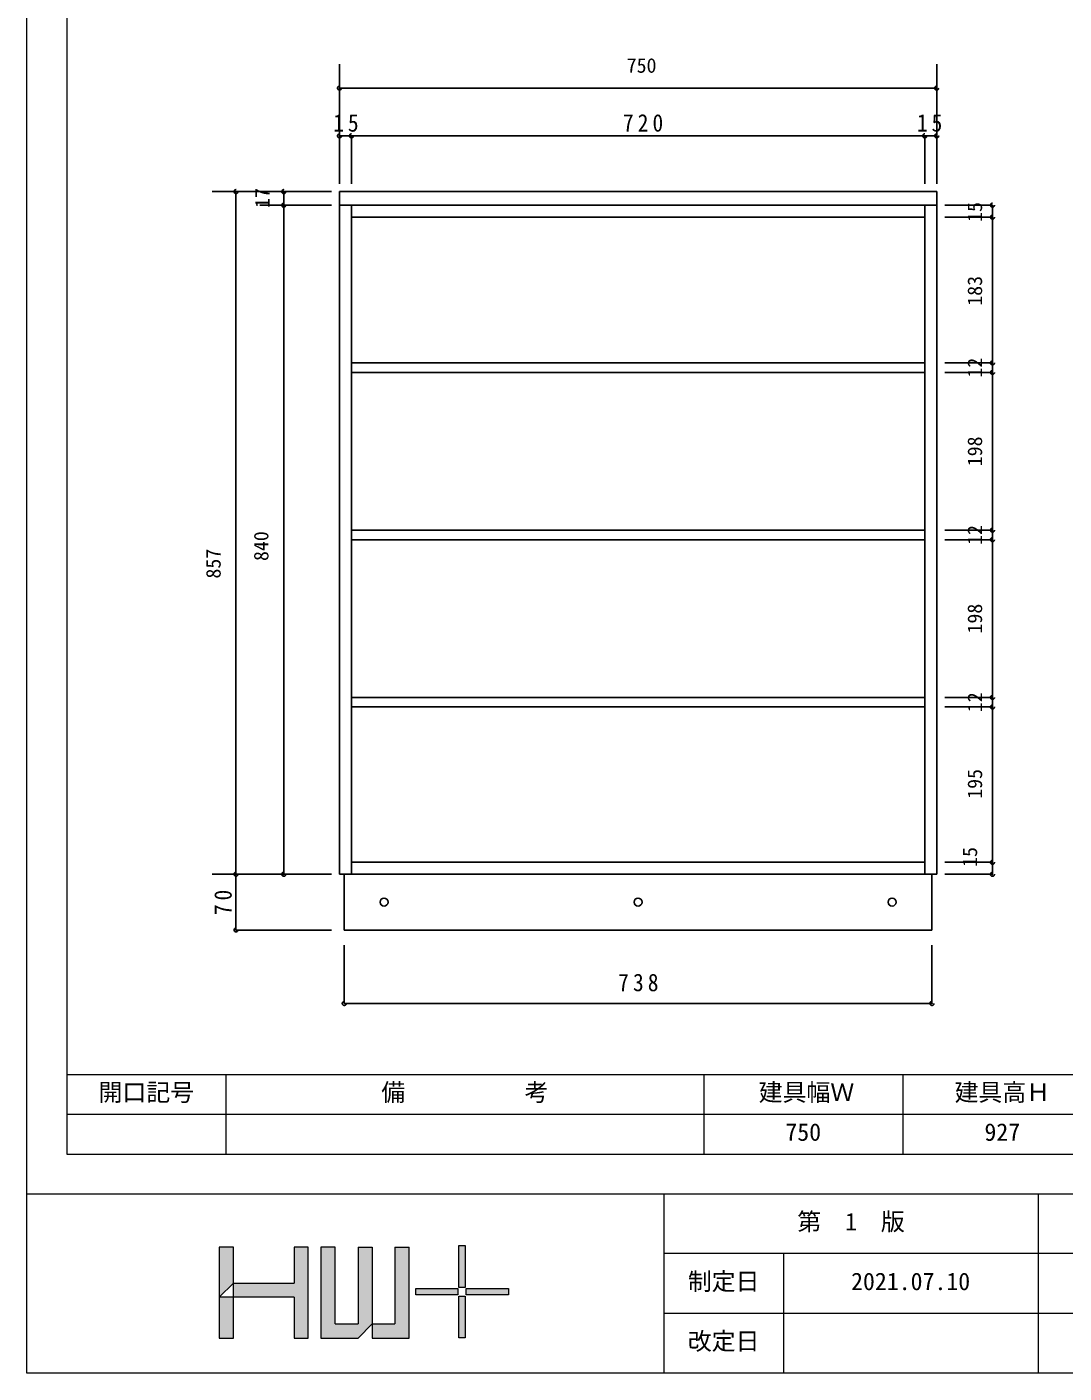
# Model space of a CAD drawing. Units: millimetres at full size, sheet at 1:10. Extents: x -2088 to 1862, y -1004 to 1778.
# Drawn here: x -2088 to -785, y -1004 to 686 of the extents above; entities that cross this region are included whole.
import ezdxf
from ezdxf.enums import TextEntityAlignment as Align

# ---------------------------------------------------------------- set-up
doc = ezdxf.new("R2010")
doc.units = ezdxf.units.MM
doc.header["$LTSCALE"] = 10
doc.header["$PDMODE"] = 32
doc.header["$PDSIZE"] = 5
doc.linetypes.add('DASHED1', pattern=[1.8, 1.2, -0.6])
doc.layers.add('0-0_0', color=7, linetype='Continuous', lineweight=18)
doc.layers.add('2-0_NOTE$003', color=7, linetype='DASHED1')
doc.styles.add('ＭＳ ゴシック', font='')
doc.styles.get('ＭＳ ゴシック').set_extended_font_data('MS Gothic')

msp = doc.modelspace()

# ---------------------------------------------------------------- linework, layer by layer
at = {"layer": '0-0_0'}
for p, q in [((-2037.91, 1728.29), (-2037.91, -729.21)), ((-2037.91, -629.21), (262.09, -629.21)), ((-1837.91, -629.21), (-1837.91, -729.21)), ((-1237.91, -629.21), (-1237.91, -729.21)), ((-987.91, -629.21), (-987.91, -729.21)), ((-2037.91, -679.21), (262.09, -679.21)), ((-2037.91, -729.21), (262.09, -729.21)), ((-2087.91, -779.21), (1862.09, -779.21)), ((-1287.91, -779.21), (-1287.91, -1004.21)), ((-817.91, -779.21), (-817.91, -1004.21)), ((-1846.42, -845.96), (-1846.42, -960.23)), ((-1828.61, -845.96), (-1846.42, -845.96)), ((-1734.55, -845.96), (-1752.36, -845.96)), ((-1752.36, -845.96), (-1752.36, -891.22)), ((-1700.93, -845.96), (-1718.73, -845.96)), ((-1718.73, -845.96), (-1718.73, -960.23)), ((-1700.89, -942.1), (-1700.89, -845.96)), ((-1672.06, -845.98), (-1654.28, -845.98)), ((-1672.03, -845.96), (-1672.03, -942.57)), ((-1654.28, -845.98), (-1654.28, -960.23)), ((-1625.93, -845.98), (-1607.96, -845.98)), ((-1625.87, -845.98), (-1625.87, -942.49)), ((-1607.96, -960.23), (-1607.96, -845.98)), ((1862.09, -854.21), (-1287.91, -854.21)), ((-1137.91, -854.21), (-1137.91, -1004.21)), ((-1846.42, -909.06), (-1828.58, -891.22)), ((-1828.58, -891.22), (-1752.36, -891.22)), ((-1752.36, -909.06), (-1846.42, -909.06)), ((-1718.73, -909.1), (-1718.73, -910.1)), ((-1700.89, -942.57), (-1700.89, -908.53)), ((-47.91, -929.21), (-1287.91, -929.21)), ((-1700.89, -942.57), (-1672.03, -942.57)), ((-1672.03, -960.23), (-1654.29, -942.49)), ((-1654.28, -942.49), (-1625.87, -942.49)), ((-1718.73, -960.23), (-1672.03, -960.23)), ((-1654.28, -960.23), (-1607.96, -960.23)), ((1862.09, -1004.21), (-2087.91, -1004.21))]:
    msp.add_line(p, q, dxfattribs=at)
for points in [[(-2087.91, -1004.21), (-2087.91, 1778.29), (1862.09, 1778.29)], [(-1846.42, -960.23), (-1828.58, -960.23), (-1828.58, -908.53), (-1828.58, -845.96)], [(-1752.36, -960.23), (-1734.52, -960.23), (-1734.52, -908.53), (-1734.52, -845.96)], [(-1752.36, -909.1), (-1752.36, -910.1), (-1752.36, -960.23)]]:
    msp.add_lwpolyline(points, dxfattribs=at)
for points in [[(-1545.38, -844.23), (-1537.48, -844.23), (-1537.48, -896.59), (-1545.38, -896.59)], [(-1599.6, -897.98), (-1546.7, -897.98), (-1546.7, -906.06), (-1599.6, -906.06)], [(-1545.38, -907.67), (-1537.48, -907.67), (-1537.48, -960.03), (-1545.38, -960.03)], [(-1536.16, -897.98), (-1483.26, -897.98), (-1483.26, -906.06), (-1536.16, -906.06)]]:
    msp.add_lwpolyline(points, close=True, dxfattribs=at)
at = {"layer": '0-0_0', "color": 134}
for points in [[(-1545.38, -844.23), (-1537.48, -844.23), (-1545.38, -896.59), (-1537.48, -896.59)], [(-1846.42, -845.96), (-1828.58, -845.96), (-1846.42, -909.06), (-1828.58, -891.22)], [(-1752.36, -960.23), (-1734.52, -960.23), (-1734.55, -845.96)], [(-1752.36, -960.23), (-1734.55, -845.96), (-1752.36, -845.96)], [(-1700.93, -845.96), (-1718.73, -845.96), (-1718.73, -960.23)], [(-1718.73, -960.23), (-1700.89, -942.1), (-1700.93, -845.96)], [(-1654.29, -942.49), (-1654.28, -845.98), (-1672.03, -845.98)], [(-1654.29, -942.49), (-1672.03, -845.98), (-1672.03, -942.57)], [(-1607.96, -960.23), (-1607.96, -845.98), (-1625.87, -845.98)], [(-1607.96, -960.23), (-1625.87, -845.98), (-1625.87, -942.49)], [(-1828.58, -891.22), (-1752.36, -909.1), (-1828.58, -909.06)], [(-1752.36, -891.22), (-1828.58, -891.22), (-1752.54, -909.06)], [(-1752.36, -891.22), (-1752.54, -909.06), (-1752.36, -960.23)], [(-1846.42, -909.06), (-1846.42, -960.23), (-1828.58, -909.06), (-1828.58, -960.23)], [(-1546.7, -897.98), (-1599.6, -897.98), (-1546.7, -906.06), (-1599.6, -906.06)], [(-1545.38, -907.67), (-1537.48, -907.67), (-1545.38, -960.03), (-1537.48, -960.03)], [(-1536.16, -897.98), (-1483.26, -897.98), (-1536.16, -906.06), (-1483.26, -906.06)], [(-1718.73, -960.23), (-1672.03, -942.57), (-1700.89, -942.1)], [(-1718.73, -960.23), (-1672.03, -960.23), (-1654.29, -942.49)], [(-1718.73, -960.23), (-1654.29, -942.49), (-1672.03, -942.57)], [(-1654.28, -942.49), (-1654.28, -960.23), (-1607.96, -960.23)], [(-1607.96, -960.23), (-1625.87, -942.49), (-1654.28, -942.49)]]:
    msp.add_solid(points, dxfattribs=at)
at = {"layer": '0-0_0'}
for points in [[(-1545.38, -896.59), (-1537.48, -896.59), (-1545.38, -844.23), (-1537.48, -844.23)], [(-1846.42, -845.96), (-1828.61, -845.96), (-1846.42, -909.06), (-1828.58, -891.22)], [(-1752.36, -960.23), (-1734.52, -960.23), (-1734.52, -845.96)], [(-1752.36, -960.23), (-1734.52, -845.96), (-1752.36, -891.22)], [(-1752.36, -845.96), (-1752.36, -891.22), (-1734.55, -845.96)], [(-1700.93, -845.96), (-1718.73, -845.96), (-1718.73, -960.23)], [(-1718.73, -960.23), (-1700.89, -942.1), (-1700.93, -845.96)], [(-1654.29, -942.49), (-1654.28, -845.98), (-1672.03, -845.98)], [(-1654.29, -942.49), (-1672.03, -845.98), (-1672.03, -942.57)], [(-1607.96, -960.23), (-1607.96, -845.98), (-1625.93, -845.98)], [(-1607.96, -960.23), (-1625.93, -845.98), (-1625.87, -942.49)], [(-1828.58, -891.22), (-1828.58, -908.53), (-1752.54, -909.06)], [(-1752.36, -891.22), (-1828.58, -891.22), (-1752.54, -909.06)], [(-1752.36, -891.22), (-1752.54, -909.06), (-1752.36, -960.23)], [(-1846.42, -960.23), (-1846.42, -909.06), (-1828.58, -960.23), (-1828.58, -908.53)], [(-1599.6, -897.98), (-1599.6, -906.06), (-1546.7, -897.98), (-1546.7, -906.06)], [(-1545.38, -907.67), (-1545.38, -960.03), (-1537.48, -907.67), (-1537.48, -960.03)], [(-1536.16, -897.98), (-1536.16, -906.06), (-1483.26, -897.98), (-1483.26, -906.06)], [(-1718.73, -960.23), (-1672.03, -942.57), (-1700.89, -942.1)], [(-1718.73, -960.23), (-1672.03, -960.23), (-1654.29, -942.49)], [(-1718.73, -960.23), (-1654.29, -942.49), (-1672.03, -942.57)], [(-1654.29, -942.49), (-1654.28, -960.23), (-1607.96, -960.23)], [(-1607.96, -960.23), (-1625.87, -942.49), (-1654.29, -942.49)]]:
    msp.add_solid(points, dxfattribs=at)
at = {"layer": '2-0_NOTE$003', "color": 4, "linetype": 'Continuous'}
for p, q in [((-1695.35, 639.06), (-1695.35, 489.06)), ((-945.35, 639.06), (-945.35, 489.06)), ((-1695.35, 609.06), (-945.35, 609.06)), ((-1695.35, 549.06), (-1695.35, 489.06)), ((-1695.35, 549.06), (-1680.35, 549.06)), ((-1680.35, 549.06), (-1680.35, 489.06)), ((-1680.35, 549.06), (-960.35, 549.06)), ((-960.35, 549.06), (-960.35, 489.06)), ((-960.35, 549.06), (-945.35, 549.06)), ((-945.35, 549.06), (-945.35, 489.06)), ((-1855.35, 479.06), (-1705.35, 479.06)), ((-1825.35, -377.94), (-1825.35, 479.06)), ((-1765.35, 462.06), (-1765.35, 479.06)), ((-1795.35, 462.06), (-1705.35, 462.06)), ((-1765.35, 460.06), (-1765.35, 462.06)), ((-1765.35, -377.94), (-1765.35, 460.06)), ((-875.35, 462.06), (-935.35, 462.06)), ((-875.35, 252.06), (-875.35, 462.06)), ((-875.35, 447.06), (-935.35, 447.06)), ((-875.35, 264.06), (-935.35, 264.06)), ((-875.35, 252.06), (-935.35, 252.06)), ((-875.35, 54.06), (-875.35, 252.06)), ((-875.35, 54.06), (-935.35, 54.06)), ((-875.35, 42.06), (-875.35, 54.06)), ((-875.35, 42.06), (-935.35, 42.06)), ((-875.35, -155.94), (-875.35, 42.06)), ((-875.35, -155.94), (-935.35, -155.94)), ((-875.35, -167.94), (-935.35, -167.94)), ((-875.35, -167.94), (-875.35, -155.94)), ((-875.35, -362.94), (-875.35, -167.94)), ((-875.35, -362.94), (-935.35, -362.94)), ((-875.35, -377.94), (-875.35, -362.94)), ((-1855.35, -377.94), (-1705.35, -377.94)), ((-1825.35, -377.94), (-1825.35, -447.94)), ((-1825.35, -377.94), (-1705.35, -377.94)), ((-875.35, -377.94), (-935.35, -377.94)), ((-1825.35, -447.94), (-1705.35, -447.94)), ((-1689.35, -540.13), (-1689.35, -467.11)), ((-951.35, -540.13), (-951.35, -467.11)), ((-1689.35, -540.13), (-951.35, -540.13))]:
    msp.add_line(p, q, dxfattribs=at)
at = {"layer": '2-0_NOTE$003', "linetype": 'Continuous'}
for p, q in [((-1695.35, 479.06), (-1695.35, 462.06)), ((-1695.35, 479.06), (-945.35, 479.06)), ((-945.35, 479.06), (-945.35, 462.06)), ((-1695.35, 462.06), (-1695.35, -377.94)), ((-1695.35, 462.06), (-945.35, 462.06)), ((-1680.35, -377.94), (-1680.35, 462.06)), ((-960.35, -377.94), (-960.35, 462.06)), ((-945.35, 462.06), (-945.35, -377.94)), ((-945.35, 462.06), (-945.35, -377.94)), ((-1680.35, 447.06), (-960.35, 447.06)), ((-1680.35, 264.06), (-960.35, 264.06)), ((-1680.35, 252.06), (-960.35, 252.06)), ((-1680.35, 54.06), (-960.35, 54.06)), ((-1680.35, 42.06), (-960.35, 42.06)), ((-1680.35, -155.94), (-960.35, -155.94)), ((-1680.35, -167.94), (-960.35, -167.94)), ((-1680.35, -362.94), (-960.35, -362.94)), ((-1695.35, -377.94), (-945.35, -377.94)), ((-1689.35, -377.94), (-1689.35, -447.94)), ((-951.35, -377.94), (-951.35, -447.94)), ((-1689.35, -447.94), (-951.35, -447.94))]:
    msp.add_line(p, q, dxfattribs=at)
for centre in [(-1639.35, -412.94), (-1320.35, -412.94), (-1001.35, -412.94)]:
    msp.add_circle(centre, 5, dxfattribs=at)
at = {"layer": '2-0_NOTE$003', "color": 4}
for p in [(-1695.35, 609.06), (-945.35, 609.06), (-1695.35, 549.06), (-1680.35, 549.06), (-960.35, 549.06), (-945.35, 549.06), (-1825.35, 479.06), (-1765.35, 479.06), (-1765.35, 462.06), (-875.35, 462.06), (-875.35, 447.06), (-875.35, 264.06), (-875.35, 252.06), (-875.35, 54.06), (-875.35, 42.06), (-875.35, -155.94), (-875.35, -167.94), (-875.35, -362.94), (-1825.35, -377.94), (-1765.35, -377.94), (-875.35, -377.94), (-1825.35, -447.94), (-1689.35, -540.13), (-951.35, -540.13)]:
    msp.add_point(p, dxfattribs=at)

# ---------------------------------------------------------------- texts
at = {"layer": '0-0_0', "style": 'ＭＳ ゴシック'}
for s, p in [('開口記号', (-1997.91, -669.21)), ('備\u3000\u3000\u3000\u3000\u3000考', (-1642.91, -669.21)), ('建具幅Ｗ', (-1168.88, -669.21)), ('建具高Ｈ', (-922.91, -669.21)), ('750', (-1135.41, -719.21)), ('927', (-885.41, -719.21)), ('第\u30001\u3000版', (-1120.41, -831.71)), ('制定日', (-1257.91, -906.71)), ('2021.07.10', (-1052.91, -906.71)), ('改定日', (-1257.91, -981.71))]:
    msp.add_text(s, height=21.99, dxfattribs=at).set_placement(p, align=Align.BOTTOM_LEFT)
at = {"layer": '2-0_NOTE$003', "style": 'ＭＳ ゴシック'}
msp.add_text('750', height=18.33, dxfattribs=at).set_placement((-1334.68, 622.81), align=Align.BOTTOM_LEFT)
for s, p in [('17', (-1777.66, 458.68)), ('15', (-882.85, 441.06)), ('183', (-882.85, 335.81)), ('12', (-882.85, 245.56)), ('198', (-882.85, 134.31)), ('840', (-1779.1, 15.31)), ('12', (-882.85, 35.56)), ('857', (-1839.1, -6.69)), ('198', (-882.85, -75.69)), ('12', (-882.85, -174.44)), ('195', (-882.85, -283.19)), ('15', (-889.1, -368.71))]:
    msp.add_text(s, height=18.33, rotation=90, dxfattribs=at).set_placement(p, align=Align.BOTTOM_LEFT)
at = {"layer": '2-0_NOTE$003', "char_height": 21.99, "attachment_point": 7, "style": 'ＭＳ ゴシック'}
for s, insert in [('\\T1.36;\\W0.9;15', (-1703.1, 554.06)), ('\\T1.38;\\W0.9;720', (-1339.44, 554.06)), ('\\T1.36;\\W0.9;15', (-970.1, 554.06)), ('\\T1.38;\\W0.9;738', (-1345.35, -525.13))]:
    msp.add_mtext(s, dxfattribs=dict(at, insert=insert))
at = {"layer": '2-0_NOTE$003', "insert": (-1830.35, -429.19), "char_height": 21.99, "attachment_point": 7, "rotation": 90, "style": 'ＭＳ ゴシック'}
msp.add_mtext('\\T1.36;\\W0.9;70', dxfattribs=at)

doc.saveas('drawing.dxf')
